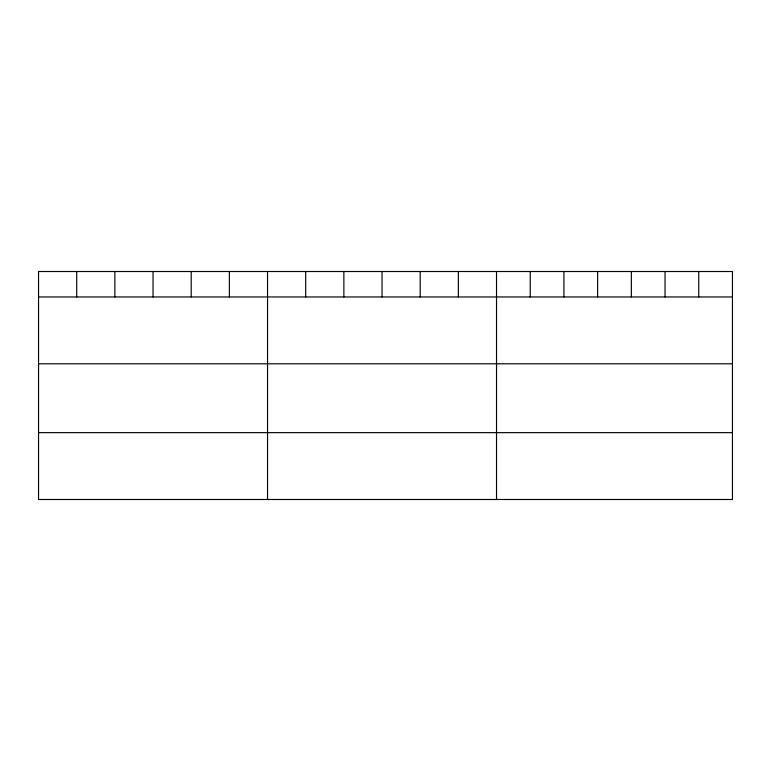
<?xml version="1.0" encoding="UTF-8"?>
<svg xmlns="http://www.w3.org/2000/svg" width="771" height="771" viewBox="0 0 771 771"><rect width="100%" height="100%" fill="white"/><g stroke="black" fill="none" stroke-linecap="round" stroke-linejoin="round"><path stroke-width="1.16" d="M732.45 296.96L732.45 499.492L38.55 499.492L38.55 271.508L732.45 271.508L732.45 296.96L38.55 296.96M38.55 363.796L732.45 363.796M38.55 432.656L732.45 432.656M698.748 271.508L698.748 296.96M665.045 271.508L665.045 296.96M631.343 271.508L631.343 296.96M597.631 271.508L597.631 296.96M563.929 271.508L563.929 296.96M530.226 271.508L530.226 296.96M496.524 271.508L496.524 499.492M458.36 271.508L458.36 296.96M420.195 271.508L420.195 296.96M382.03 271.508L382.03 296.96M343.866 271.508L343.866 296.96M305.702 271.508L305.702 296.96M267.537 271.508L267.537 499.492M229.373 271.508L229.373 296.96M191.208 271.508L191.208 296.96M153.044 271.508L153.044 296.96M114.879 271.508L114.879 296.96M76.715 271.508L76.715 296.96"/></g></svg>
